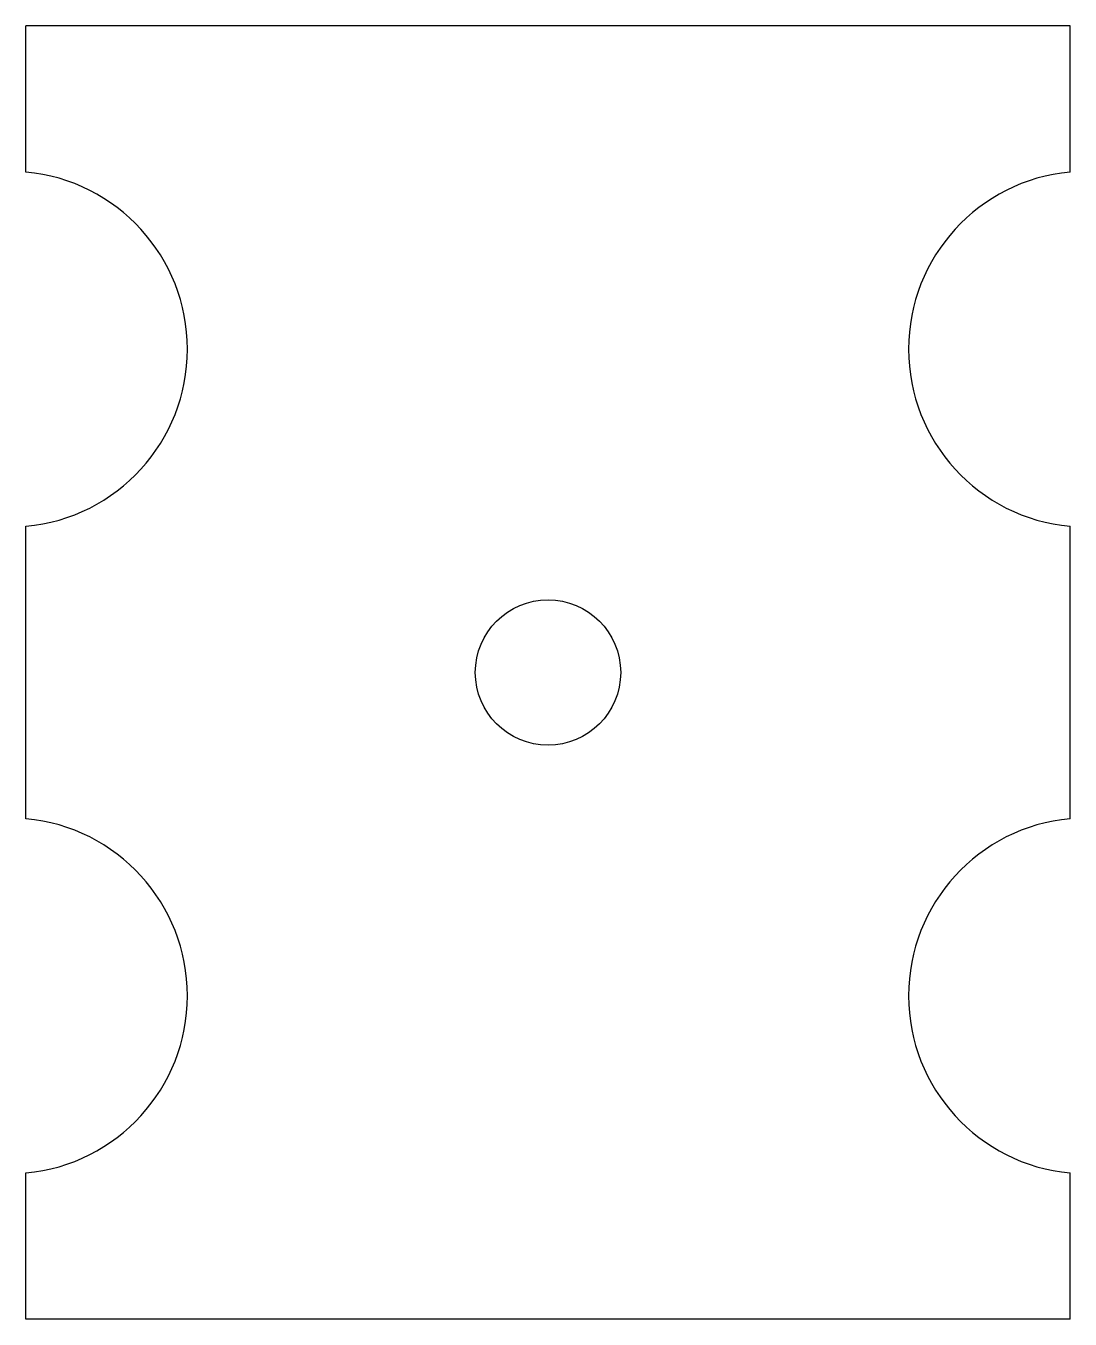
# Model space of a CAD drawing. Header units: millimetres. Extents: x -32.3 to 32.3, y 140 to 220.
import ezdxf

# ---------------------------------------------------------------- set-up
doc = ezdxf.new("R2010")
doc.units = ezdxf.units.MM

msp = doc.modelspace()

# ---------------------------------------------------------------- linework, layer by layer
at = {"color": 7, "linetype": 'Continuous', "lineweight": 25}
for p, q in [((32.32, 220), (-32.32, 220)), ((-32.32, 210.954), (-32.32, 220)), ((32.32, 210.954), (32.32, 220)), ((-32.32, 170.954), (-32.32, 189.046)), ((32.32, 170.954), (32.32, 189.046)), ((-32.32, 140), (-32.32, 149.046)), ((32.32, 140), (32.32, 149.046)), ((32.32, 140), (-32.32, 140))]:
    msp.add_line(p, q, dxfattribs=at)
msp.add_circle((0, 180), 4.5, dxfattribs=at)
for centre, start, end in [((-33.32, 200), 275.21591, 84.78409), ((33.32, 200), 95.21591, 264.78409), ((-33.32, 160), 275.21591, 84.78409), ((33.32, 160), 95.21591, 264.78409)]:
    msp.add_arc(centre, 11, start, end, dxfattribs=at)

doc.saveas('drawing.dxf')
